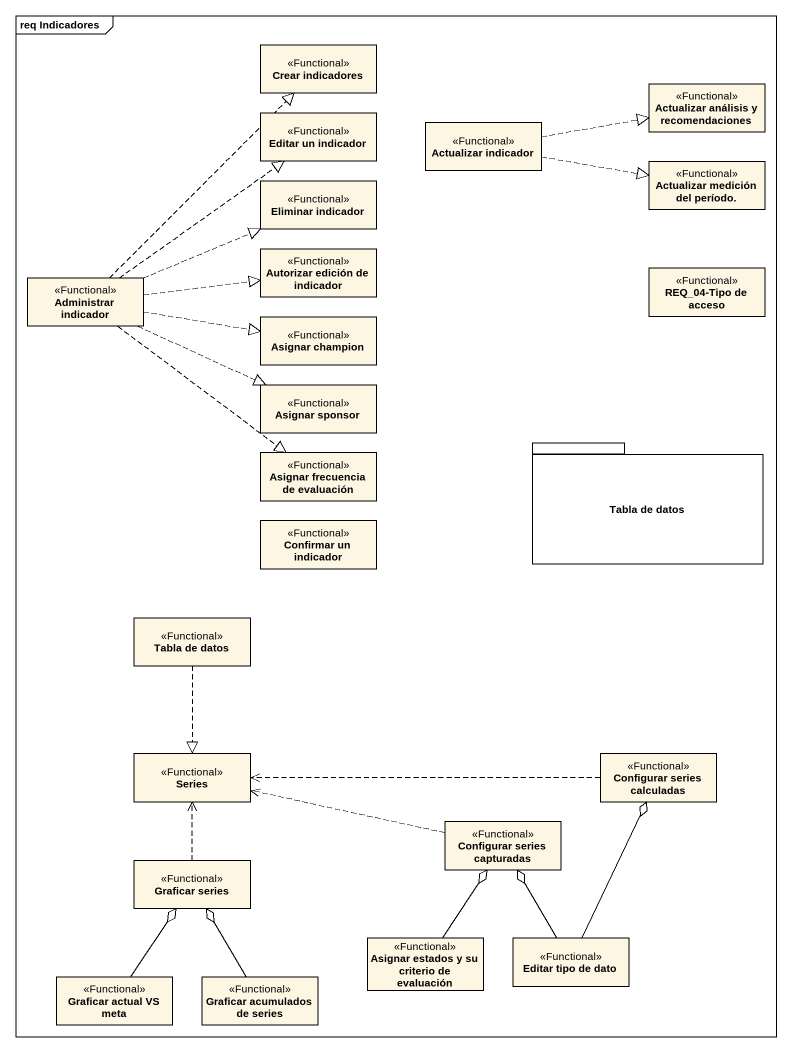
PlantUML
@startuml
mainframe req Indicadores
hide circle
hide empty members
class "Crear indicadores" as Crear_indicadores <<Functional>>
class "Editar un indicador" as Editar_un_indicador <<Functional>>
class "Actualizar indicador" as Actualizar_indicador <<Functional>>
class "Actualizar análisis y recomendaciones" as Actualizar_análisis_y <<Functional>>
class "Actualizar medición del período." as Actualizar_medición_del <<Functional>>
class "Eliminar indicador" as Eliminar_indicador <<Functional>>
class "Autorizar edición de indicador" as Autorizar_edición_de <<Functional>>
class "Administrar indicador" as Administrar_indicador <<Functional>>
class "REQ_04-Tipo de acceso" as REQ_04_Tipo_de_acceso <<Functional>>
class "Asignar champion" as Asignar_champion <<Functional>>
class "Asignar sponsor" as Asignar_sponsor <<Functional>>
class "Asignar frecuencia de evaluación" as Asignar_frecuencia_de <<Functional>>
package "Tabla de datos" as Tabla_de_datos {
}
class "Confirmar un indicador" as Confirmar_un_indicador <<Functional>>
class "Tabla de datos" as Tabla_de_datos_2 <<Functional>>
class Series <<Functional>>
class "Configurar series calculadas" as Configurar_series_calculadas <<Functional>>
class "Configurar series capturadas" as Configurar_series_capturadas <<Functional>>
class "Graficar series" as Graficar_series <<Functional>>
class "Asignar estados y su criterio de evaluación" as Asignar_estados_y_su <<Functional>>
class "Editar tipo de dato" as Editar_tipo_de_dato <<Functional>>
class "Graficar actual VS meta" as Graficar_actual_VS_meta <<Functional>>
class "Graficar acumulados de series" as Graficar_acumulados_de <<Functional>>
Actualizar_indicador .right.|> Actualizar_análisis_y
Actualizar_indicador .right.|> Actualizar_medición_del
Administrar_indicador .up.|> Crear_indicadores
Administrar_indicador .up.|> Editar_un_indicador
Administrar_indicador .right.|> Eliminar_indicador
Administrar_indicador .right.|> Autorizar_edición_de
Administrar_indicador .right.|> Asignar_champion
Administrar_indicador .right.|> Asignar_sponsor
Administrar_indicador ..|> Asignar_frecuencia_de
Tabla_de_datos_2 ..|> Series
Configurar_series_calculadas .left.> Series
Configurar_series_capturadas .left.> Series
Graficar_series .up.> Series
Asignar_estados_y_su -up-o Configurar_series_capturadas
Editar_tipo_de_dato -up-o Configurar_series_calculadas
Editar_tipo_de_dato -up-o Configurar_series_capturadas
Graficar_actual_VS_meta -up-o Graficar_series
Graficar_acumulados_de -up-o Graficar_series
@enduml
